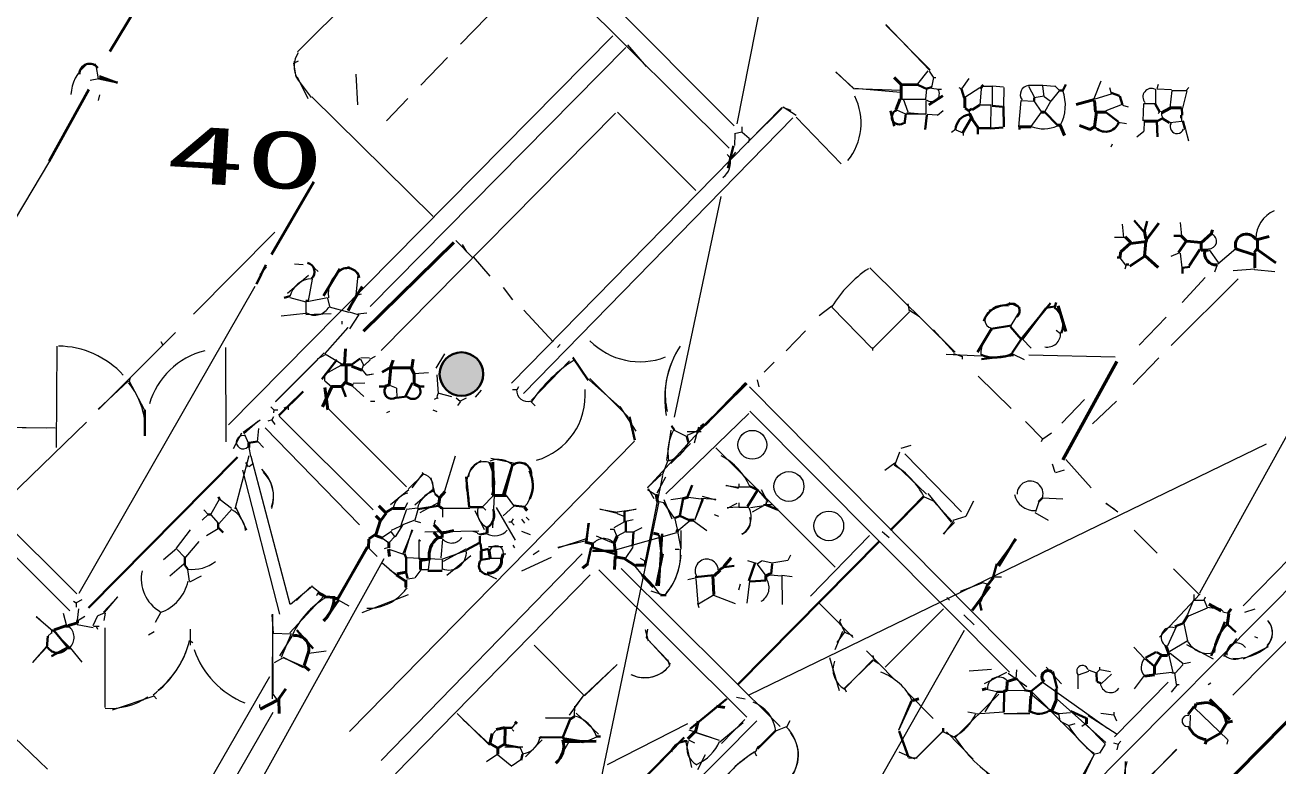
# Model space of a CAD drawing. Header units: millimetres. Extents: x -23299 to 140949, y -27274 to 87783.
# Drawn here: x 93866 to 108544, y 56919 to 65601 of the extents above; entities that cross this region are included whole.
import ezdxf

# ---------------------------------------------------------------- set-up
doc = ezdxf.new("R2010")
doc.units = ezdxf.units.MM
doc.linetypes.add('DASHED', pattern=[666.674799, 446.523571, -220.151228])
for name, color, linetype, lineweight in [('A_DASHED', 8, 'DASHED', 18), ('A_MED', 9, 'CONTINUOUS', 20), ('A_THIN', 8, 'CONTINUOUS', 15), ('CHECK', 2, 'CONTINUOUS', 35), ('P_NOMARK', 6, 'CONTINUOUS', 35), ('P_R', 5, 'CONTINUOUS', 40), ('P_R_MARK', 5, 'CONTINUOUS', 25), ('P_SIZE', 140, 'CONTINUOUS', 13), ('SYM', 4, 'CONTINUOUS', 25), ('TEXT_SHAPE', 7, 'CONTINUOUS', 30)]:
    doc.layers.add(name, color=color, linetype=linetype, lineweight=lineweight)
doc.styles.add('JP', font='msgothic.ttc')

msp = doc.modelspace()

# ---------------------------------------------------------------- hatches: boundary and pattern name
at = {"layer": 'TEXT_SHAPE'}
h = msp.add_hatch(color=7, dxfattribs=at)
h.dxf.hatch_style = 1
edge = h.paths.add_edge_path()
edge.add_arc((98978, 61511), 255, 0, 360)

# ---------------------------------------------------------------- linework, layer by layer
at = {"layer": 'A_DASHED', "lineweight": 15}
for p, q in [((99278, 65698), (98099, 64478)), ((103255, 58740), (105248, 56722))]:
    msp.add_line(p, q, dxfattribs=at)
at = {"layer": 'A_MED', "lineweight": 20}
for p, q in [((99694, 67911), (97056, 65285)), ((102671, 66794), (102204, 64442)), ((97053, 64971), (97219, 64751)), ((97227, 64760), (98647, 63356)), ((101476, 61006), (102022, 63592)), ((99116, 62883), (99313, 62660)), ((96696, 62765), (96615, 62676)), ((97775, 62685), (97654, 62766)), ((97745, 62437), (97767, 62674)), ((96558, 62536), (94495, 58941)), ((97188, 62664), (96940, 62456)), ((97230, 62623), (97184, 62369)), ((107692, 62641), (107420, 62351)), ((96968, 62409), (97154, 62358)), ((97411, 62402), (97431, 62301)), ((97802, 62449), (97751, 62433)), ((99467, 62525), (99577, 62379)), ((97157, 62368), (97156, 62215)), ((97662, 62240), (97764, 62208)), ((99710, 62261), (100054, 61888)), ((103317, 62294), (103786, 61814)), ((105389, 62334), (105155, 62254)), ((105528, 62282), (105396, 62347)), ((105417, 62080), (105527, 62259)), ((97453, 62215), (97157, 62205)), ((97869, 62225), (97766, 62211)), ((103008, 62019), (102782, 61784)), ((105946, 62024), (105995, 61988)), ((109300, 61974), (107623, 58943)), ((94235, 60650), (94242, 61836)), ((96221, 60717), (96220, 61824)), ((103795, 61822), (103795, 61788)), ((105551, 61918), (105652, 61816)), ((97392, 61739), (97568, 61633)), ((97798, 61705), (97900, 61701)), ((100243, 61664), (99799, 61205)), ((100309, 61667), (100443, 61468)), ((104845, 61720), (104844, 61686)), ((105435, 61748), (105570, 61680)), ((105624, 61736), (106636, 61713)), ((97564, 61612), (97375, 61507)), ((97376, 61500), (97375, 61432)), ((97833, 61618), (97812, 61569)), ((97865, 61497), (97950, 61515)), ((98594, 61524), (98424, 61514)), ((97377, 61430), (97458, 61364)), ((97702, 61370), (97834, 61248)), ((97847, 61403), (97711, 61399)), ((98134, 61379), (98215, 61350)), ((100445, 61472), (100830, 61128)), ((100481, 61460), (100933, 61010)), ((105033, 61485), (105419, 61108)), ((98217, 61347), (98220, 61228)), ((98692, 61230), (98658, 61212)), ((98703, 61281), (98691, 61245)), ((98691, 61242), (98707, 61225)), ((96947, 61129), (96896, 61113)), ((96948, 61126), (96948, 61092)), ((100833, 61129), (101023, 60843)), ((94585, 60947), (93512, 59906)), ((101432, 60854), (101379, 60498)), ((101470, 60852), (101620, 60780)), ((101754, 60889), (101704, 60703)), ((96486, 60649), (96506, 60547)), ((101006, 60723), (97668, 57322)), ((98906, 60548), (98779, 60140)), ((98906, 60548), (98779, 60140)), ((101395, 60497), (101330, 60326)), ((104172, 60577), (104835, 59897)), ((106060, 60510), (106354, 60178)), ((110831, 60598), (108017, 57748)), ((104056, 60466), (103938, 60380)), ((104057, 60457), (104426, 60103)), ((101136, 59318), (101336, 60323)), ((101369, 60303), (101268, 60115)), ((102229, 60189), (102348, 60189)), ((96151, 60042), (96285, 59939)), ((99351, 60085), (99226, 59955)), ((99347, 59708), (99365, 60087)), ((99503, 60088), (99588, 59970)), ((101160, 60160), (101257, 60095)), ((101164, 60170), (101232, 60052)), ((101567, 60057), (101432, 60037)), ((101635, 60067), (101788, 60048)), ((101810, 60039), (101707, 59793)), ((101800, 60048), (101709, 59795)), ((101788, 60056), (101958, 60043)), ((101797, 60080), (101958, 60036)), ((104398, 60071), (104517, 60022)), ((104442, 60110), (104715, 59776)), ((105786, 60062), (106023, 60050)), ((95960, 59918), (96011, 59867)), ((96289, 59929), (96138, 59756)), ((96332, 59955), (96461, 59684)), ((98347, 60003), (98313, 59935)), ((98467, 59938), (98331, 59923)), ((98470, 59934), (98434, 59798)), ((98705, 60000), (98493, 59886)), ((99077, 59934), (98730, 59934)), ((99077, 59938), (98755, 59932)), ((99136, 59913), (99246, 59691)), ((99591, 59962), (99467, 59848)), ((101289, 60017), (100502, 56231)), ((101136, 59295), (101276, 60022)), ((102206, 59996), (102092, 59935)), ((102228, 59953), (102092, 59942)), ((102228, 59950), (102347, 59950)), ((102519, 59965), (102364, 59944)), ((102546, 59981), (102385, 59894)), ((104513, 60016), (104723, 59786)), ((105695, 59889), (105853, 59797)), ((105742, 60015), (105705, 59897)), ((96041, 59863), (96127, 59763)), ((98433, 59797), (98282, 59742)), ((98669, 59798), (98657, 59747)), ((100990, 59801), (100906, 59783)), ((101645, 59785), (101526, 59683)), ((101697, 59789), (101855, 59679)), ((104754, 59773), (104620, 59639)), ((104742, 59791), (104626, 59635)), ((95800, 59685), (95638, 59470)), ((98258, 59723), (98155, 59676)), ((98405, 59683), (98289, 59395)), ((98399, 59684), (98311, 59407)), ((99181, 59670), (98551, 59660)), ((99113, 59671), (99164, 59654)), ((99683, 59670), (99782, 59631)), ((100763, 59527), (100559, 59613)), ((100719, 59695), (100770, 59695)), ((100783, 59451), (101500, 59656)), ((100904, 59664), (100803, 59612)), ((101511, 59664), (101550, 59461)), ((106858, 59683), (107129, 59413)), ((95644, 59468), (95490, 59334)), ((95650, 59455), (95732, 59368)), ((97889, 59475), (97991, 59373)), ((98055, 59587), (98124, 59538)), ((98125, 59478), (98074, 59462)), ((98480, 59574), (98497, 59557)), ((98755, 59577), (98738, 59356)), ((99295, 59491), (99465, 59491)), ((100444, 59557), (100107, 59480)), ((100429, 59577), (100109, 59471)), ((100986, 59482), (100897, 59348)), ((98479, 59354), (98497, 59320)), ((98753, 59338), (98752, 59219)), ((99090, 59379), (98806, 59152)), ((99312, 59355), (99447, 59355)), ((99464, 59406), (99498, 59406)), ((100028, 59363), (99683, 59203)), ((101124, 59321), (101124, 59270)), ((102329, 59327), (102431, 59296)), ((102444, 59288), (102495, 59323)), ((102498, 59328), (102618, 59298)), ((102801, 59328), (102614, 59293)), ((102835, 59389), (102803, 59325)), ((95725, 59285), (95562, 59141)), ((95769, 59220), (95790, 59084)), ((98501, 59217), (98431, 59122)), ((98498, 59219), (98583, 59219)), ((99186, 59205), (99388, 59112)), ((102442, 59284), (102544, 59148)), ((102596, 59159), (102732, 59147)), ((102731, 59150), (102735, 58810)), ((102733, 59154), (102852, 59138)), ((98325, 59012), (98342, 58995)), ((98430, 59118), (98346, 59108)), ((101305, 58926), (101234, 59026)), ((101716, 59118), (101632, 59098)), ((101724, 59117), (101746, 58827)), ((102353, 59083), (102322, 58827)), ((97365, 58909), (96969, 58478)), ((97526, 58870), (97658, 58796)), ((101370, 58911), (101203, 58967)), ((101940, 58922), (101756, 58814)), ((101932, 58919), (102187, 58821)), ((107681, 58861), (107716, 58777)), ((94313, 58710), (94353, 58559)), ((101745, 58826), (101761, 58775)), ((107715, 58766), (107497, 58674)), ((107712, 58779), (107864, 58760)), ((107898, 58726), (107965, 58708)), ((93998, 58668), (94193, 58501)), ((94478, 58578), (94664, 58541)), ((94568, 58671), (94485, 58618)), ((96756, 58692), (96771, 58471)), ((96764, 57705), (96768, 58696)), ((107442, 58588), (107488, 58366)), ((94196, 58501), (94386, 58310)), ((94801, 58539), (94801, 57603)), ((95802, 58522), (95801, 58335)), ((96774, 57773), (96769, 58471)), ((96998, 58453), (96846, 58209)), ((96980, 58457), (96867, 58189)), ((101131, 58519), (101164, 58383)), ((104866, 58506), (103107, 55402)), ((107351, 58548), (107249, 58326)), ((101174, 58388), (101428, 58110)), ((106857, 58311), (106979, 58178)), ((107481, 58381), (107278, 58260)), ((107472, 58342), (107786, 58173)), ((96887, 58188), (97132, 58083)), ((96889, 58195), (97125, 58072)), ((97395, 58264), (97191, 58236)), ((103290, 58189), (103403, 57803)), ((107265, 58216), (107314, 58012)), ((105362, 58012), (105103, 57881)), ((105829, 58076), (106008, 57880)), ((106200, 57992), (106199, 57822)), ((106319, 58043), (106420, 58009)), ((107301, 58009), (107335, 58009)), ((106547, 57356), (105795, 57891)), ((96761, 57771), (96812, 57703)), ((103469, 57821), (103487, 57788)), ((104263, 57689), (104097, 57334)), ((105131, 57818), (105252, 57792)), ((105369, 57805), (105573, 57803)), ((105667, 57749), (105869, 57579)), ((106382, 57056), (105671, 57776)), ((96768, 57546), (95469, 55273)), ((100302, 57619), (100298, 57500)), ((101965, 57612), (101764, 57438)), ((104244, 57681), (104097, 57337)), ((104911, 57553), (104996, 57538)), ((104996, 57531), (105334, 57553)), ((99606, 57416), (99570, 57367)), ((99964, 57485), (100252, 57478)), ((99964, 57483), (100275, 57483)), ((102278, 57422), (102006, 57198)), ((102299, 57464), (102025, 57181)), ((105334, 57533), (105639, 57533)), ((105993, 57445), (106093, 57391)), ((106319, 57509), (106661, 57291)), ((107515, 57515), (107511, 57379)), ((99488, 57143), (99696, 57143)), ((99662, 57139), (99696, 57060)), ((100238, 57203), (100094, 56947)), ((101602, 57214), (101675, 56901)), ((101639, 57226), (101707, 57191)), ((102434, 57109), (102416, 57075)), ((105962, 55667), (107355, 57117)), ((99404, 57056), (99271, 56966)), ((99400, 57053), (99567, 56915)), ((99674, 56990), (99574, 56919)), ((102416, 57072), (102434, 57039)), ((104293, 56998), (104105, 57079)), ((104214, 57012), (104316, 57012)), ((106451, 57069), (106383, 57053)), ((106755, 56971), (106753, 56579))]:
    msp.add_line(p, q, dxfattribs=at)
for centre, radius, start, end in [((97308, 65115), 290, 146.4032, 209.4924), ((97231, 62357), 269, 91.1877, 166.5009), ((97262, 62387), 186, 238.3137, 332.3125), ((105215, 62150), 106, 120.5499, 254.4332), ((105411, 61756), 347, 128.3322, 183.2679), ((105838, 61986), 160, 260.617, 2.2236), ((101177, 60273), 1653, 122.0892, 146.3446), ((101932, 60593), 536, 150.7445, 190.4819), ((99358, 60204), 325, 117.5037, 206.9309), ((99242, 60304), 180, 66.7802, 178.7113), ((103598, 59670), 894, 26.5242, 59.7097), ((99440, 60202), 373, 318.1836, 16.1396), ((105640, 60105), 152, 345.8935, 180.9039), ((105687, 60147), 235, 191.456, 273.1146), ((96144, 59649), 307, 5.6313, 61.548), ((102132, 59834), 242, 303.9931, 26.635), ((102215, 59781), 150, 288.3, 18.5356), ((98864, 59674), 143, 221.4536, 327.6917), ((99370, 59805), 190, 240.4462, 319.0464), ((99386, 59414), 84.3, 354.2074, 154.4882), ((100645, 59423), 160, 43.8005, 141.7973), ((100838, 59399), 708, 318.8918, 4.7801), ((95833, 59646), 424, 261.6551, 308.687), ((98827, 59423), 209, 249.8521, 4.6981), ((101852, 59206), 136, 4.6901, 208.0574), ((95668, 59110), 441, 167.6452, 240.0325), ((102401, 59007), 182, 299.6923, 32.6227), ((108253, 58476), 226, 316.1409, 40.7558), ((94274, 58426), 167, 314.127, 51.2133), ((107723, 58506), 269, 210.7878, 285.2807), ((108048, 58749), 570, 266.5324, 310.6677), ((107095, 58076), 154, 137.9046, 221.0736), ((106253, 58030), 67, 11.6587, 215.226), ((105273, 57828), 133, 39.4722, 182.3284), ((106582, 57897), 119, 183.8768, 325.0562), ((107484, 57446), 64.1, 75.1378, 284.999), ((101827, 57121), 209, 156.3493, 244.6104)]:
    msp.add_arc(centre, radius, start, end, dxfattribs=at)
at = {"layer": 'A_THIN', "lineweight": 15}
for p, q in [((94389, 58736), (86132, 66987)), ((99740, 66866), (102173, 64420)), ((102116, 64159), (99944, 66319)), ((96249, 60914), (100753, 65474)), ((97908, 62304), (100904, 65339)), ((100922, 65368), (101142, 65116)), ((97014, 65174), (97031, 65157)), ((97066, 65179), (97033, 65161)), ((97011, 65158), (97040, 64989)), ((97741, 65025), (97761, 64665)), ((97053, 64994), (97179, 64740)), ((99564, 61404), (102730, 64635)), ((102737, 64628), (102363, 64258)), ((102843, 64600), (102743, 64634)), ((102901, 64539), (102749, 64639)), ((98037, 61787), (100785, 64569)), ((102862, 64512), (99704, 61285)), ((100807, 64578), (101723, 63660)), ((102898, 64521), (103426, 63974)), ((102264, 64344), (102179, 64327)), ((102180, 64324), (102179, 64188)), ((102265, 64409), (102264, 64341)), ((102268, 64345), (102350, 64275)), ((102352, 64272), (102336, 64221)), ((94151, 64005), (92926, 61947)), ((102090, 64082), (102123, 64048)), ((102188, 64113), (102140, 64043)), ((95839, 62211), (96792, 63174)), ((98911, 63076), (99108, 62877)), ((98986, 63029), (99036, 62944)), ((97024, 62804), (97125, 62796)), ((97183, 62819), (97301, 62711)), ((104762, 61768), (103762, 62755)), ((108077, 62628), (107294, 61846)), ((97411, 62404), (97192, 62362)), ((105451, 55757), (112092, 62453)), ((97428, 62300), (97661, 62237)), ((103316, 62307), (103171, 62194)), ((104229, 62239), (103801, 61815)), ((104209, 62334), (104224, 62248)), ((104227, 62258), (104343, 62186)), ((97156, 62222), (96867, 62188)), ((97156, 62219), (96867, 62189)), ((97579, 62130), (97579, 62096)), ((97775, 62209), (97669, 62041)), ((107235, 62179), (106916, 61851)), ((95628, 61996), (94726, 61095)), ((97648, 62058), (97378, 61750)), ((97653, 62055), (97380, 61748)), ((104509, 62028), (104752, 61762)), ((111236, 61958), (108135, 58795)), ((95458, 61891), (95476, 61857)), ((100136, 61857), (100102, 61823)), ((97372, 61758), (96802, 61188)), ((97293, 61678), (96802, 61187)), ((97391, 61739), (97288, 61684)), ((97797, 61687), (97832, 61620)), ((97908, 61678), (97837, 61613)), ((97969, 61717), (97902, 61682)), ((98780, 61748), (98678, 61578)), ((102642, 61652), (102523, 61533)), ((104658, 61744), (105065, 61723)), ((104742, 61750), (104843, 61716)), ((107148, 61702), (106848, 61390)), ((97811, 61565), (97862, 61503)), ((97865, 61500), (97950, 61514)), ((98690, 61500), (98705, 61278)), ((95073, 61429), (94724, 61098)), ((95081, 61435), (95260, 61095)), ((95099, 61468), (95083, 61417)), ((99645, 61362), (99627, 61328)), ((105710, 57965), (102354, 61360)), ((102442, 61445), (102461, 61360)), ((98713, 61287), (98863, 61246)), ((98916, 61231), (98965, 61195)), ((99032, 61228), (98965, 61192)), ((99210, 61322), (99139, 61240)), ((99575, 61329), (99625, 61329)), ((106279, 61212), (106010, 60937)), ((96745, 61126), (96779, 61092)), ((96779, 61092), (96778, 61058)), ((96779, 61092), (96829, 61092)), ((97427, 61097), (98335, 60191)), ((97914, 61194), (97965, 61194)), ((98135, 61073), (98101, 61055)), ((98643, 61093), (98692, 61073)), ((98968, 61191), (98932, 61141)), ((99790, 61189), (99841, 61138)), ((105398, 58019), (102358, 61075)), ((106653, 61193), (106373, 60926)), ((96622, 60972), (96422, 60828)), ((96595, 60954), (96431, 60812)), ((96760, 60976), (96709, 60960)), ((96757, 60970), (96793, 60920)), ((96776, 61008), (96758, 60974)), ((96843, 61019), (97943, 59918)), ((102345, 61050), (101372, 60109)), ((105587, 60954), (105789, 60749)), ((94118, 60877), (93407, 60885)), ((94220, 60877), (93407, 60884)), ((96401, 60820), (96304, 60633)), ((96438, 60802), (96483, 60698)), ((96602, 60871), (96587, 60718)), ((96679, 60879), (97783, 59745)), ((101159, 60179), (101752, 60825)), ((101738, 60841), (101619, 60792)), ((101786, 60835), (101622, 60835)), ((105889, 60820), (105789, 60749)), ((96593, 60720), (96661, 60652)), ((101661, 60699), (101432, 60464)), ((103356, 59248), (101958, 60646)), ((102349, 57753), (108408, 60694)), ((104244, 60674), (104126, 60638)), ((105787, 60750), (105769, 60717)), ((96488, 60554), (96323, 59927)), ((96449, 60476), (96481, 60424)), ((96510, 60548), (96968, 58814)), ((99323, 60527), (99588, 60471)), ((104110, 60597), (104061, 60460)), ((96414, 60384), (96847, 58699)), ((96490, 60426), (96529, 60460)), ((98534, 60339), (98358, 60164)), ((98522, 60341), (98396, 60176)), ((98517, 60357), (98534, 60340)), ((101323, 60335), (101159, 60181)), ((105899, 60458), (105929, 60360)), ((105942, 60357), (106043, 60387)), ((98619, 60295), (98668, 60104)), ((102077, 60206), (102229, 60185)), ((102078, 60209), (102225, 60174)), ((102229, 60223), (102229, 60189)), ((96142, 60040), (96042, 59868)), ((98361, 60156), (98147, 59977)), ((98637, 60149), (98434, 59973)), ((98642, 60143), (98676, 60108)), ((101349, 60042), (101444, 59813)), ((102457, 60144), (102560, 60027)), ((102489, 60159), (102566, 60011)), ((98331, 59917), (98274, 59749)), ((98755, 59934), (98755, 59832)), ((99230, 59951), (99263, 59917)), ((99611, 59563), (99388, 59947)), ((100601, 59932), (100804, 59881)), ((100601, 59928), (100807, 59893)), ((100802, 59897), (101026, 59927)), ((101026, 59929), (100890, 59898)), ((101281, 60022), (101348, 60006)), ((101347, 60001), (101472, 59824)), ((102228, 60001), (102228, 59950)), ((102516, 59984), (102550, 59984)), ((102550, 60018), (102550, 59984)), ((102550, 59984), (102618, 59984)), ((104979, 60023), (104888, 59847)), ((106529, 59998), (106630, 59929)), ((106530, 59999), (106668, 59896)), ((93527, 59877), (94471, 58937)), ((96011, 59867), (95943, 59798)), ((98431, 59791), (98497, 59771)), ((99534, 59781), (99568, 59781)), ((99564, 59776), (99597, 59742)), ((99583, 59816), (99565, 59782)), ((99683, 59812), (99718, 59762)), ((99737, 59832), (99771, 59798)), ((100889, 59781), (100763, 59707)), ((100802, 59876), (100887, 59842)), ((101475, 59830), (101506, 59693)), ((101940, 59867), (101990, 59846)), ((104889, 59840), (104735, 59796)), ((96127, 59699), (95991, 59615)), ((98158, 59667), (98057, 59598)), ((98200, 59606), (98132, 59538)), ((98157, 59659), (98193, 59609)), ((98268, 59710), (98203, 59605)), ((99162, 59647), (99195, 59629)), ((100764, 59693), (100797, 59608)), ((100905, 59661), (100990, 59661)), ((101093, 59710), (100991, 59659)), ((101549, 59676), (101548, 59457)), ((103068, 58909), (103760, 59621)), ((103907, 59664), (103990, 59594)), ((95903, 59547), (95744, 59367)), ((98127, 59459), (98310, 59397)), ((98479, 59560), (98478, 59341)), ((98481, 59560), (98480, 59355)), ((99040, 59444), (98758, 59341)), ((99031, 59459), (98766, 59316)), ((99581, 59507), (99599, 59473)), ((101481, 59457), (101531, 59457)), ((98068, 59346), (96318, 56189)), ((100391, 59406), (98037, 56983)), ((98044, 59303), (98219, 59155)), ((98753, 59337), (98329, 59357)), ((98604, 59338), (98587, 59219)), ((99888, 59441), (99819, 59391)), ((101073, 59354), (101125, 59322)), ((98140, 59215), (98223, 59162)), ((98207, 56827), (100488, 59160)), ((102321, 57489), (100588, 59217)), ((102712, 57382), (100850, 59233)), ((101011, 59261), (101093, 59157)), ((107319, 59230), (107617, 58930)), ((95928, 59142), (95794, 59071)), ((97235, 59025), (96977, 58809)), ((97207, 59012), (97046, 58856)), ((97303, 58958), (97221, 59024)), ((102243, 59048), (102225, 58980)), ((105087, 59066), (104822, 58964)), ((105138, 59048), (105087, 59065)), ((105206, 59133), (105307, 59133)), ((94532, 58865), (94464, 58830)), ((94953, 58900), (94786, 58721)), ((94950, 58902), (94793, 58718)), ((97297, 58946), (97279, 58912)), ((98355, 58925), (97810, 58714)), ((104663, 58894), (104696, 58860)), ((107156, 58426), (107632, 58936)), ((107556, 58861), (107484, 58693)), ((107560, 58928), (107559, 58860)), ((107559, 58860), (107678, 58860)), ((107693, 58895), (107675, 58861)), ((94432, 58848), (94466, 58830)), ((94465, 58829), (94465, 58778)), ((94493, 58761), (94477, 58625)), ((94801, 58714), (94717, 58679)), ((95455, 58722), (95391, 58600)), ((103163, 58835), (103397, 58599)), ((104625, 58759), (103944, 58077)), ((107868, 58762), (107902, 58728)), ((108271, 58756), (108153, 58718)), ((93999, 58669), (94178, 58508)), ((94714, 58677), (94661, 58559)), ((94806, 58709), (94788, 58624)), ((103423, 58640), (103405, 58607)), ((103410, 58606), (103467, 58491)), ((104865, 58690), (104983, 58571)), ((94171, 58476), (94137, 58442)), ((94175, 58505), (94175, 58471)), ((94667, 58556), (94701, 58556)), ((94698, 58555), (94716, 58521)), ((94701, 58556), (94735, 58556)), ((95377, 58489), (95311, 58453)), ((95802, 58522), (95801, 58386)), ((96767, 58473), (96988, 58465)), ((101159, 58520), (101144, 58419)), ((103441, 58495), (103351, 58278)), ((103461, 58484), (103375, 58366)), ((103460, 58490), (103558, 58449)), ((108270, 58437), (108304, 58419)), ((94116, 58308), (93953, 58132)), ((94112, 58316), (93955, 58129)), ((94394, 58301), (94533, 58134)), ((95800, 58384), (95833, 58366)), ((99831, 58333), (100406, 57756)), ((99831, 58332), (100406, 57756)), ((101145, 58415), (101389, 58163)), ((108059, 58413), (107904, 58202)), ((108430, 58314), (108137, 58169)), ((96884, 58182), (96784, 58128)), ((101394, 58165), (101417, 58097)), ((103799, 58164), (103466, 57824)), ((103803, 58156), (103466, 57829)), ((103797, 58214), (103815, 58146)), ((103816, 58151), (103867, 58118)), ((107280, 58240), (107430, 58124)), ((107521, 58131), (107420, 58110)), ((92899, 58060), (94128, 56882)), ((100803, 58106), (100417, 57743)), ((100796, 58101), (100420, 57740)), ((105187, 58048), (104928, 58030)), ((105383, 58007), (105601, 57848)), ((105480, 58043), (105472, 57941)), ((106325, 58027), (106204, 57981)), ((106455, 58043), (106420, 58009)), ((106455, 58077), (106455, 58043)), ((106456, 58050), (106582, 58024)), ((106592, 57995), (106476, 57885)), ((106977, 57977), (106858, 57823)), ((107301, 58013), (107098, 57991)), ((107332, 58008), (107353, 57873)), ((107430, 58103), (107341, 58004)), ((96728, 57963), (95825, 56395)), ((105482, 57949), (105582, 57812)), ((107259, 57901), (106630, 57261)), ((107360, 57866), (107291, 57782)), ((107352, 57873), (107385, 57873)), ((107759, 57888), (107726, 57870)), ((95376, 57735), (94888, 57571)), ((95375, 57739), (95408, 57705)), ((100412, 57751), (100239, 57512)), ((100412, 57750), (100311, 57617)), ((102202, 57724), (102303, 57707)), ((104763, 57250), (105274, 57760)), ((105256, 57785), (105111, 57552)), ((106526, 57195), (105958, 57702)), ((96611, 57637), (96611, 57603)), ((100324, 57537), (100584, 57291)), ((105335, 57533), (105639, 57540)), ((106114, 57541), (105978, 57529)), ((106470, 57537), (106622, 57518)), ((106622, 57550), (106622, 57515)), ((107954, 57227), (107568, 57598)), ((96953, 51902), (102438, 57448)), ((98929, 57532), (99306, 57163)), ((98995, 57463), (99312, 57169)), ((101625, 57412), (100685, 56932)), ((102825, 57449), (102791, 57381)), ((105974, 57532), (105989, 57447)), ((106164, 57412), (106096, 57394)), ((106297, 57417), (106247, 57381)), ((106295, 57409), (106521, 57177)), ((106622, 57516), (106654, 57447)), ((99383, 57334), (99349, 57300)), ((99594, 57327), (99574, 57347)), ((100559, 57255), (100405, 57189)), ((101641, 57341), (101999, 57220)), ((101725, 57311), (101999, 57221)), ((102793, 57380), (102657, 57328)), ((104614, 57324), (104302, 57008)), ((104316, 57022), (104613, 57320)), ((104624, 57317), (104755, 57257)), ((99926, 57224), (99727, 57026)), ((102451, 57143), (102433, 57109)), ((102485, 57162), (102452, 57144)), ((106521, 57174), (106455, 57070)), ((106619, 57188), (106670, 57172)), ((106673, 57174), (106655, 57107)), ((106705, 57209), (106671, 57175)), ((107361, 57111), (106865, 56620)), ((107957, 57225), (107945, 57174)), ((101835, 57047), (101742, 56873)), ((106224, 56701), (106389, 57052)), ((106391, 57051), (106254, 56806))]:
    msp.add_line(p, q, dxfattribs=at)
for centre, radius in [((102386, 60682), 169), ((102815, 60194), 175), ((103282, 59731), 174)]:
    msp.add_circle(centre, radius, dxfattribs=at)
for centre, radius, start, end in [((102954, 64451), 706, 321.5433, 26.4867), ((101904, 63994), 227, 307.4171, 14.6667), ((104533, 61562), 1421, 123.6578, 148.6709), ((94243, 60790), 1049, 42.48, 89.1894), ((101071, 62479), 824, 224.5987, 291.2247), ((102481, 61228), 1121, 146.9552, 190.4787), ((96191, 60906), 905, 104.1063, 163.6827), ((102288, 61280), 923, 157.2873, 192.8919), ((94433, 60869), 841, 354.3094, 39.9378), ((99753, 61319), 129, 175.4478, 288.3234), ((99636, 61262), 793, 286.1874, 4.8702), ((101324, 60814), 328, 283.4357, 342.7484), ((99412, 60264), 246, 45.8836, 113.9889), ((101684, 59902), 732, 23.3605, 62.5497), ((98502, 60195), 147, 337.2283, 76.4924), ((98399, 59895), 226, 102.4295, 169.9649), ((98717, 59888), 257, 107.5801, 169.4745), ((99355, 59889), 190, 160.7364, 246.9021), ((100736, 59441), 817, 321.3913, 356.3358), ((95281, 59195), 508, 289.4364, 347.5874), ((97871, 58063), 957, 120.5867, 155.7355), ((97883, 59318), 552, 268.5479, 324.2507), ((108269, 58481), 211, 315.4475, 36.0102), ((107294, 58426), 118, 70.9645, 238.0264), ((94693, 58664), 1134, 306.4138, 345.9182), ((96831, 58623), 1041, 199.1115, 248.1002), ((108062, 58241), 119, 32.9802, 191.9863), ((94778, 58623), 1041, 308.4416, 339.8494), ((103600, 58052), 269, 159.0348, 240.9594), ((108042, 58358), 188, 232.2434, 296.8082), ((101124, 58326), 373, 244.5706, 321.3273), ((101127, 58317), 364, 245.9721, 322.0746), ((103668, 57400), 656, 25.4792, 69.9275), ((94859, 58393), 800, 266.0227, 303.7401), ((100218, 57154), 359, 17.6042, 76.203), ((104518, 57736), 527, 296.6834, 336.915), ((106925, 57860), 956, 209.1907, 235.9778), ((99668, 57293), 234, 275.7127, 347.9794), ((102459, 57047), 464, 313.5122, 44.9745), ((102511, 57047), 415, 318.1695, 38.5902), ((106163, 58167), 1674, 212.8243, 237.9044), ((101543, 57398), 498, 293.1968, 337.4353), ((103200, 55824), 1484, 122.014, 145.4786), ((103058, 55989), 1268, 120.5197, 146.2782), ((107384, 56783), 639, 162.951, 198.8126)]:
    msp.add_arc(centre, radius, start, end, dxfattribs=at)
at = {"layer": 'CHECK', "lineweight": 40}
msp.add_line((96753, 62913), (97250, 63763), dxfattribs=at)
at = {"layer": 'P_NOMARK', "lineweight": 40}
for p, q in [((97831, 62012), (98889, 63052)), ((106024, 60504), (106658, 61660)), ((109269, 58070), (106669, 55429))]:
    msp.add_line(p, q, dxfattribs=at)
at = {"layer": 'P_NOMARK', "lineweight": 30}
for p, q in [((94608, 58772), (96356, 60537)), ((103875, 59551), (102219, 57876))]:
    msp.add_line(p, q, dxfattribs=at)
at = {"layer": 'P_R', "lineweight": 40}
msp.add_line((95503, 66358), (94861, 65289), dxfattribs=at)
at = {"layer": 'P_R_MARK', "lineweight": 20}
for p, q in [((94696, 65140), (94578, 65144)), ((94726, 64972), (94701, 65127))]:
    msp.add_line(p, q, dxfattribs=at)
at = {"layer": 'P_R_MARK', "lineweight": 15}
for p, q in [((94730, 64969), (94628, 64952)), ((94737, 64784), (94724, 64715))]:
    msp.add_line(p, q, dxfattribs=at)
at = {"layer": 'P_R_MARK', "lineweight": 30}
for p, q in [((94730, 64975), (94951, 64928)), ((94739, 65000), (94949, 64922))]:
    msp.add_line(p, q, dxfattribs=at)
at = {"layer": 'P_R_MARK', "lineweight": 20}
msp.add_arc((94878, 64761), 475, 129.0255, 176.9906, dxfattribs=at)
at = {"layer": 'P_R_MARK', "lineweight": 30}
msp.add_arc((94623, 65028), 120, 35.5443, 181.7475, dxfattribs=at)
at = {"layer": 'SYM', "lineweight": 20}
for centre, radius, start, end in [((97746, 62450), 329, 107.2358, 188.0652), ((96323, 60068), 455, 342.8994, 45.8681), ((96394, 60084), 383, 339.9269, 46.4809)]:
    msp.add_arc(centre, radius, start, end, dxfattribs=at)
at = {"layer": 'SYM', "lineweight": 15}
for centre, radius, start, end in [((96419, 60712), 77.9, 78.0646, 317.6165), ((102245, 57277), 419, 7.2887, 68.8165)]:
    msp.add_arc(centre, radius, start, end, dxfattribs=at)
at = {"layer": 'TEXT_SHAPE', "lineweight": 15}
for p, q in [((103949, 65598), (104468, 65075)), ((103952, 65606), (104465, 65068)), ((103364, 65050), (103567, 64864)), ((105621, 64898), (105790, 64898)), ((107141, 64903), (107125, 64852)), ((103571, 64857), (104130, 64839)), ((103588, 64861), (104122, 64813)), ((104146, 64732), (104418, 64732)), ((105806, 64765), (105874, 64714)), ((107129, 64854), (107298, 64844)), ((107298, 64834), (107467, 64834)), ((107501, 64868), (107467, 64834)), ((104952, 64623), (104921, 64602)), ((104925, 64596), (104925, 64562)), ((104960, 64611), (104927, 64593)), ((107158, 64581), (107141, 64564)), ((107178, 64578), (107178, 64544)), ((107404, 64544), (107404, 64510)), ((107415, 64544), (107415, 64510)), ((107415, 64510), (107415, 64476)), ((106603, 64203), (106585, 64169)), ((108052, 62979), (107839, 62799)), ((106764, 62803), (106797, 62803)), ((106764, 62792), (106797, 62792))]:
    msp.add_line(p, q, dxfattribs=at)
at = {"layer": 'TEXT_SHAPE', "lineweight": 20}
for p, q in [((103364, 65051), (103577, 64853)), ((104442, 65064), (104321, 64913)), ((104459, 65060), (104505, 64989)), ((104507, 64987), (104486, 64868)), ((104503, 64988), (104537, 64988)), ((104922, 64974), (104838, 64854)), ((105096, 64885), (105197, 64885)), ((105197, 64885), (105196, 64664)), ((105198, 64888), (105328, 64877)), ((105621, 64885), (105690, 64750)), ((105787, 64885), (105802, 64765)), ((105791, 64895), (105926, 64885)), ((105930, 64889), (105980, 64838)), ((106469, 64942), (106388, 64736)), ((104138, 64732), (104418, 64732)), ((104153, 64735), (104208, 64583)), ((104427, 64852), (104414, 64733)), ((104485, 64863), (104570, 64848)), ((104571, 64851), (104604, 64851)), ((104807, 64867), (104840, 64849)), ((105053, 64865), (104874, 64751)), ((105065, 64851), (105052, 64664)), ((105334, 64868), (105327, 64647)), ((105806, 64768), (105688, 64747)), ((105980, 64831), (105883, 64708)), ((106589, 64792), (106400, 64731)), ((106570, 64868), (106588, 64800)), ((107111, 64851), (107111, 64681)), ((107300, 64833), (107276, 64630)), ((107477, 64831), (107424, 64627)), ((104076, 64607), (104179, 64562)), ((104417, 64715), (104417, 64562)), ((104622, 64594), (104555, 64542)), ((105044, 64664), (105180, 64664)), ((105180, 64664), (105178, 64392)), ((105530, 64715), (105506, 64409)), ((105536, 64716), (105688, 64708)), ((105770, 64581), (105647, 64413)), ((105685, 64713), (105773, 64579)), ((105882, 64711), (105807, 64578)), ((106719, 64669), (106528, 64596)), ((106721, 64663), (106788, 64644)), ((106970, 64681), (106961, 64477)), ((106975, 64681), (107111, 64681)), ((104188, 64562), (104425, 64562)), ((104196, 64577), (104416, 64557)), ((104552, 64545), (104434, 64553)), ((106670, 64463), (106771, 64446)), ((106975, 64476), (106971, 64357)), ((107180, 64545), (107197, 64512)), ((107415, 64471), (107280, 64456)), ((104769, 64379), (104719, 64342)), ((104770, 64371), (104854, 64336)), ((104856, 64341), (104856, 64307)), ((106971, 64354), (106892, 64285)), ((107459, 64377), (107497, 64243)), ((106717, 63266), (106736, 63113)), ((107399, 63286), (107412, 63132)), ((106629, 63115), (106748, 63115)), ((107736, 62966), (107844, 62818)), ((106693, 62874), (106756, 62786)), ((107390, 62931), (107290, 62890)), ((107398, 62928), (107417, 62757)), ((106767, 62790), (106751, 62739)), ((107832, 62791), (107799, 62705)), ((108272, 62739), (108018, 62721)), ((108269, 62738), (108507, 62712))]:
    msp.add_line(p, q, dxfattribs=at)
at = {"layer": 'TEXT_SHAPE', "lineweight": 40}
for p, q in [((104046, 64988), (104130, 64903)), ((104130, 64903), (104334, 64902)), ((104130, 64903), (104130, 64851)), ((94615, 64844), (94150, 64005)), ((104117, 64737), (104070, 64616)), ((104130, 64851), (104130, 64732)), ((104874, 64749), (104877, 64630)), ((106396, 64727), (106178, 64669)), ((104878, 64627), (104923, 64594)), ((106396, 64715), (106407, 64578)), ((107281, 64627), (107181, 64573)), ((107280, 64630), (107415, 64629)), ((104944, 64502), (104854, 64342)), ((104929, 64564), (104963, 64496)), ((104963, 64497), (105033, 64397)), ((105772, 64579), (105806, 64579)), ((106419, 64578), (106396, 64409)), ((106416, 64579), (106534, 64579)), ((106974, 64476), (107127, 64476)), ((107192, 64506), (107275, 64453)), ((105517, 64409), (105653, 64409)), ((105958, 64426), (105992, 64426)), ((105993, 64426), (106042, 64306)), ((106218, 64425), (106332, 64379)), ((106331, 64373), (106398, 64409)), ((107148, 63278), (107009, 63092)), ((106753, 63120), (106820, 63052)), ((106982, 63182), (106996, 63097)), ((107409, 63132), (107476, 63064)), ((107760, 63153), (107644, 63048)), ((107778, 63201), (107761, 63150)), ((108440, 63122), (108305, 63087)), ((106817, 63045), (106703, 62944)), ((107002, 63063), (106816, 63042)), ((106995, 63064), (106981, 62894)), ((107002, 63098), (107002, 63064)), ((107470, 63068), (107379, 62936)), ((107477, 63067), (107646, 63054)), ((107646, 63047), (107645, 62961)), ((108052, 62979), (108266, 62909)), ((108300, 62982), (108266, 62931)), ((108287, 63095), (108303, 63078)), ((108300, 62970), (108519, 62816)), ((108306, 63080), (108306, 62978)), ((106700, 62945), (106695, 62877)), ((106986, 62891), (106808, 62776)), ((106988, 62898), (107140, 62760)), ((107645, 62961), (107679, 62961)), ((107679, 62961), (107730, 62961)), ((108272, 62927), (108271, 62757)), ((105969, 62309), (106057, 62009)), ((97621, 61807), (97607, 61619)), ((98180, 61673), (98147, 61588)), ((98411, 61687), (98397, 61584)), ((97560, 61619), (97611, 61619)), ((97628, 61619), (97627, 61415)), ((97628, 61619), (97696, 61619)), ((97689, 61602), (97810, 61557)), ((98150, 61591), (98051, 61534)), ((98151, 61585), (98130, 61381)), ((98153, 61585), (98390, 61585)), ((98388, 61584), (98422, 61516)), ((98424, 61517), (98423, 61398)), ((97462, 61362), (97350, 61128)), ((97377, 61353), (97412, 61090)), ((97457, 61364), (97576, 61364)), ((97623, 61418), (97574, 61366)), ((97624, 61408), (97709, 61375)), ((98134, 61384), (98083, 61368)), ((98422, 61396), (98490, 61362)), ((101822, 60925), (101788, 60891)), ((101792, 60886), (101741, 60835)), ((96489, 60700), (96489, 60649)), ((99348, 60479), (99354, 60084)), ((98726, 60070), (98708, 59967)), ((98787, 60136), (98724, 60063)), ((98787, 60136), (98727, 60066)), ((99366, 60087), (99501, 60087)), ((101260, 60103), (101277, 60018)), ((101636, 60068), (101568, 60050)), ((98010, 59968), (98094, 59883)), ((98179, 59934), (98315, 59934)), ((98707, 59972), (98757, 59936)), ((99717, 59947), (99750, 59913)), ((98029, 59797), (97974, 59628)), ((97976, 59849), (98026, 59798)), ((98096, 59882), (98033, 59793)), ((98283, 59745), (98265, 59712)), ((98657, 59745), (98754, 59644)), ((101634, 59797), (101702, 59797)), ((97973, 59630), (97894, 59579)), ((97972, 59621), (98057, 59587)), ((98655, 59659), (98706, 59596)), ((98703, 59594), (98754, 59594)), ((98890, 59677), (98754, 59646)), ((98754, 59645), (98754, 59594)), ((99280, 59713), (99279, 59645)), ((100803, 59611), (100770, 59542)), ((101228, 59647), (101291, 59632)), ((101518, 59694), (101500, 59660)), ((97875, 59483), (97526, 58871)), ((97878, 59481), (97529, 58880)), ((97892, 59577), (97888, 59475)), ((98123, 59457), (98137, 59372)), ((98127, 59543), (98127, 59475)), ((99299, 59458), (99315, 59356)), ((100447, 59538), (100514, 59522)), ((100515, 59525), (100515, 59474)), ((100766, 59542), (100779, 59439)), ((105471, 59580), (105274, 59260)), ((98600, 59342), (98498, 59328)), ((98499, 59321), (98498, 59219)), ((99211, 59440), (99210, 59338)), ((99468, 59405), (99452, 59354)), ((100780, 59372), (100771, 59220)), ((100785, 59368), (100887, 59351)), ((100786, 59440), (100786, 59406)), ((100786, 59406), (100786, 59372)), ((100883, 59348), (101018, 59263)), ((102139, 59356), (102051, 59256)), ((98328, 59188), (98227, 59168)), ((100458, 59286), (100395, 59237)), ((101022, 59270), (101124, 59270)), ((101097, 59158), (101229, 59019)), ((101924, 59150), (101936, 58929)), ((102009, 59214), (101941, 59146)), ((102056, 59252), (102004, 59219)), ((102546, 59150), (102546, 59099)), ((102597, 59169), (102547, 59148)), ((98328, 59100), (98328, 59015)), ((105169, 59020), (104962, 58740)), ((105211, 59128), (105145, 59042)), ((97296, 58951), (97383, 58905)), ((97537, 58862), (97369, 58618)), ((97379, 58901), (97498, 58894)), ((97497, 58879), (97531, 58879)), ((107733, 58815), (107879, 58737)), ((107997, 58759), (107961, 58709)), ((94479, 58597), (94376, 58566)), ((94481, 58624), (94481, 58590)), ((107491, 58689), (107434, 58591)), ((107969, 58706), (107949, 58570)), ((94343, 58562), (94206, 58514)), ((94345, 58556), (94379, 58556)), ((94361, 58301), (94395, 58301)), ((107229, 58330), (107262, 58245)), ((97185, 58251), (97137, 58096)), ((107184, 58213), (107251, 58213)), ((107271, 58246), (107253, 58212)), ((97134, 58092), (97197, 58036)), ((107099, 57987), (106980, 57971)), ((107098, 58094), (107098, 57992)), ((105370, 57907), (105369, 57805)), ((105472, 57941), (105370, 57907)), ((96822, 57691), (96620, 57585)), ((96920, 57821), (96836, 57702)), ((96841, 57705), (96844, 57535)), ((104335, 57705), (104267, 57687)), ((105131, 57826), (105080, 57809)), ((105368, 57808), (105334, 57790)), ((105647, 57737), (105637, 57550)), ((105657, 57788), (105657, 57737)), ((105944, 57686), (105895, 57566)), ((105945, 57822), (105945, 57686)), ((107745, 57698), (107979, 57462)), ((102065, 57602), (101965, 57619)), ((105860, 57567), (105893, 57567)), ((107558, 57610), (107491, 57524)), ((107585, 57647), (107568, 57601)), ((107707, 57661), (107588, 57646)), ((99628, 57435), (99608, 57415)), ((100304, 57499), (100252, 57467)), ((101752, 57445), (101719, 57314)), ((106300, 57481), (106299, 57413)), ((107946, 57428), (107876, 57310)), ((108011, 57443), (107943, 57427)), ((99337, 57299), (99313, 57178)), ((99488, 57371), (99384, 57344)), ((99489, 57364), (99488, 57177)), ((99893, 57259), (99909, 57242)), ((100169, 57247), (100186, 57230)), ((101715, 57322), (101630, 57237)), ((107877, 57306), (107711, 57214)), ((99487, 57179), (99403, 57126)), ((99404, 57126), (99403, 57058)), ((100557, 57208), (100177, 57201)), ((100405, 57202), (100184, 57235)), ((107708, 57225), (107691, 57173))]:
    msp.add_line(p, q, dxfattribs=at)
at = {"layer": 'TEXT_SHAPE', "lineweight": 30}
for p, q in [((104331, 64897), (104435, 64851)), ((105077, 64886), (105059, 64853)), ((105076, 64899), (105093, 64882)), ((106060, 64903), (106025, 64835)), ((104485, 64872), (104434, 64856)), ((104619, 64772), (104455, 64666)), ((104835, 64849), (104866, 64746)), ((105688, 64749), (105688, 64715)), ((105976, 64834), (106027, 64834)), ((106588, 64806), (106689, 64771)), ((106691, 64767), (106721, 64664)), ((104004, 64595), (104046, 64414)), ((105047, 64660), (104963, 64606)), ((105196, 64654), (105315, 64644)), ((105327, 64647), (105332, 64409)), ((105810, 64583), (105960, 64428)), ((107105, 64677), (107161, 64579)), ((107417, 64630), (107423, 64545)), ((104183, 64562), (104170, 64442)), ((104430, 64545), (104412, 64375)), ((106533, 64577), (106675, 64467)), ((107125, 64476), (107132, 64289)), ((107194, 64511), (107127, 64475)), ((107429, 64480), (107455, 64376)), ((105026, 64392), (105178, 64392)), ((105026, 64392), (105026, 64324)), ((105326, 64399), (105178, 64389)), ((105517, 64409), (105517, 64375)), ((102164, 64184), (102101, 63924)), ((106859, 63312), (106977, 63175)), ((107012, 63304), (106979, 63185)), ((107324, 63132), (107409, 63132)), ((107629, 62972), (107502, 62779)), ((106662, 62877), (106696, 62877)), ((96688, 62791), (96579, 62565)), ((97553, 62744), (97363, 62428)), ((107424, 62757), (107424, 62689)), ((107510, 62769), (107425, 62754)), ((97817, 62538), (97647, 62255)), ((96970, 62423), (96902, 62406)), ((97750, 62436), (97656, 62254)), ((97157, 62368), (97191, 62368)), ((105878, 62342), (105532, 61916)), ((105825, 62285), (105556, 61924)), ((105931, 62302), (105829, 62288)), ((105944, 62351), (105928, 62299)), ((105189, 62041), (105024, 61766)), ((105422, 62081), (105185, 62041)), ((105409, 62066), (105534, 61919)), ((105539, 61924), (105431, 61758)), ((97520, 61678), (97344, 61452)), ((97792, 61695), (97693, 61623)), ((100285, 61703), (100464, 61439)), ((105444, 61733), (105071, 61686)), ((97577, 61365), (97626, 61245)), ((98016, 61364), (98084, 61364)), ((98406, 61407), (98323, 61253)), ((98491, 61364), (98541, 61364)), ((102320, 61401), (101792, 60875)), ((102309, 61408), (101835, 60912)), ((97124, 61307), (96841, 61026)), ((97125, 61307), (96944, 61130)), ((98337, 61248), (98218, 61232)), ((95271, 61092), (95270, 60786)), ((100949, 61010), (101010, 60737)), ((101438, 60905), (101474, 60855)), ((101619, 60784), (101634, 60715)), ((96590, 60721), (96488, 60704)), ((99577, 60451), (99467, 60098)), ((99575, 60448), (99484, 60091)), ((99035, 60307), (99068, 59950)), ((101681, 60208), (101628, 60073)), ((102352, 60199), (102455, 60151)), ((96132, 60072), (96150, 60038)), ((98670, 60102), (98719, 60066)), ((101574, 60052), (101538, 59848)), ((102443, 60141), (102331, 59960)), ((104394, 60076), (104006, 59682)), ((104391, 60075), (104105, 59783)), ((105790, 60065), (105739, 60014)), ((98175, 59941), (98092, 59887)), ((98705, 59968), (98469, 59926)), ((99077, 59951), (99179, 59951)), ((99179, 59951), (99230, 59951)), ((99586, 59972), (99722, 59956)), ((100890, 59899), (100889, 59848)), ((102533, 59983), (102686, 59918)), ((96011, 59867), (96045, 59867)), ((96129, 59764), (96129, 59696)), ((100469, 59763), (100437, 59526)), ((100467, 59763), (100443, 59543)), ((100889, 59848), (100889, 59780)), ((100906, 59780), (100905, 59661)), ((101534, 59844), (101483, 59828)), ((101535, 59851), (101637, 59803)), ((96136, 59704), (96187, 59653)), ((99279, 59648), (99194, 59630)), ((99194, 59611), (99194, 59525)), ((100993, 59661), (100982, 59490)), ((101328, 59638), (101291, 59028)), ((101296, 59628), (101324, 59405)), ((99190, 59533), (99036, 59451)), ((99200, 59526), (99214, 59441)), ((99295, 59461), (99210, 59443)), ((100498, 59478), (100454, 59288)), ((100516, 59477), (100784, 59401)), ((105478, 59576), (105258, 59281)), ((95738, 59373), (95737, 59271)), ((98311, 59406), (98331, 59356)), ((98329, 59355), (98329, 59185)), ((99313, 59348), (99211, 59335)), ((100515, 59440), (100786, 59440)), ((101337, 59404), (101260, 59028)), ((95739, 59272), (95775, 59223)), ((98217, 59154), (98319, 59086)), ((98330, 59186), (98347, 59118)), ((98583, 59206), (98752, 59206)), ((101936, 59154), (101717, 59130)), ((102175, 59262), (102056, 59249)), ((102414, 59291), (102344, 59088)), ((102618, 59286), (102605, 59166)), ((105250, 59286), (105206, 59133)), ((102547, 59091), (102360, 59079)), ((105143, 59045), (105054, 58842)), ((101377, 58921), (101309, 58921)), ((105049, 58843), (105069, 58741)), ((107438, 58591), (107337, 58554)), ((107921, 58609), (107763, 58210)), ((107951, 58575), (108050, 58487)), ((94132, 58438), (94120, 58301)), ((94175, 58505), (94209, 58505)), ((94207, 58503), (94367, 58306)), ((97049, 58508), (97240, 58296)), ((94177, 58204), (94373, 58309)), ((106991, 58172), (107094, 58089)), ((107113, 58252), (106993, 58186)), ((107180, 58216), (107100, 58093)), ((107186, 58217), (107119, 58252)), ((105907, 58024), (105959, 57826)), ((106419, 58009), (106423, 57907)), ((105784, 57902), (105651, 57795)), ((106425, 57904), (106470, 57887)), ((102086, 57706), (101658, 57355)), ((105251, 57788), (105335, 57788)), ((105335, 57788), (105334, 57550)), ((105573, 57808), (105658, 57790)), ((105891, 57560), (105975, 57526)), ((106118, 57559), (106298, 57477)), ((100253, 57466), (100162, 57246)), ((99489, 57364), (99574, 57364)), ((99913, 57256), (100167, 57250)), ((100556, 57262), (100607, 57262)), ((101588, 57253), (101029, 56680)), ((102657, 57329), (102448, 57120)), ((102657, 57329), (102487, 57159)), ((104106, 57328), (104214, 57022)), ((104622, 57363), (104622, 57312)), ((99319, 57176), (99404, 57126)), ((99487, 57167), (99657, 57133)), ((99695, 57057), (99678, 56988)), ((101425, 57085), (101097, 56750))]:
    msp.add_line(p, q, dxfattribs=at)
at = {"layer": 'TEXT_SHAPE'}
msp.add_circle((98978, 61511), 255, dxfattribs=at)
at = {"layer": 'TEXT_SHAPE', "lineweight": 20}
for centre, radius, start, end in [((105629, 64787), 104, 94.4625, 217.5788), ((105562, 64659), 492, 331.4925, 20.6657), ((107060, 64759), 98.3, 60.8621, 222.6129), ((107361, 64410), 80.8, 149.1531, 337.4206), ((105796, 64785), 400, 249.1752, 294.23), ((108641, 63098), 355, 113.4095, 180.0811), ((107735, 63067), 89, 267.0173, 70.3565)]:
    msp.add_arc(centre, radius, start, end, dxfattribs=at)
at = {"layer": 'TEXT_SHAPE', "lineweight": 15}
msp.add_arc((104485, 64797), 92.5, 230.2603, 32.579, dxfattribs=at)
at = {"layer": 'TEXT_SHAPE', "lineweight": 30}
for centre, radius, start, end in [((104109, 64523), 88.4, 109.1063, 303.3472), ((104956, 64367), 189, 99.0783, 177.494), ((106523, 64516), 165, 220.8814, 338.7796), ((97151, 62710), 107, 310.8251, 76.27), ((97641, 62610), 144, 11.9449, 120.943), ((105348, 62057), 261, 81.4162, 163.8593), ((105430, 62249), 87.1, 310.3905, 116.3848), ((105780, 62091), 247, 335.4119, 53.7598), ((105233, 62133), 430, 247.047, 298.3728), ((98163, 61307), 87.4, 143.9481, 305.5274), ((98410, 61308), 89, 221.2564, 34.6149), ((98840, 60243), 520, 342.9873, 26.2933), ((99663, 60340), 133, 347.5546, 125.908), ((99445, 60211), 370, 334.294, 26.704), ((99191, 59859), 172, 301.181, 23.3926), ((99285, 59265), 102, 135.6698, 265.2604), ((108280, 58226), 483, 133.978, 177.5497), ((94248, 58382), 138, 212.8615, 324.4497), ((105747, 57742), 212, 240.596, 302.6813), ((101610, 57024), 185, 85.9213, 160.5086)]:
    msp.add_arc(centre, radius, start, end, dxfattribs=at)
at = {"layer": 'TEXT_SHAPE', "lineweight": 40}
for centre, radius, start, end in [((108173, 63025), 127, 31.9396, 200.9678), ((107821, 62925), 136, 165.7634, 274.0022), ((98866, 59381), 267, 127.4633, 189.137), ((99295, 59331), 154, 263.8255, 9.1519), ((97129, 58889), 356, 311.1206, 358.3927), ((97039, 58294), 153, 343.5491, 102.485), ((105851, 57963), 73.6, 52.2392, 231.6706), ((107661, 57383), 284, 9.4772, 80.9799), ((107730, 57476), 250, 202.9534, 264.1522), ((99911, 57154), 266, 310.5376, 15.1341)]:
    msp.add_arc(centre, radius, start, end, dxfattribs=at)

# ---------------------------------------------------------------- texts
at = {"layer": 'P_SIZE', "style": 'JP', "width": 2}
msp.add_text('40', height=680.9, rotation=-3.2382, dxfattribs=at).set_placement((95503, 63766))

doc.saveas('drawing.dxf')
